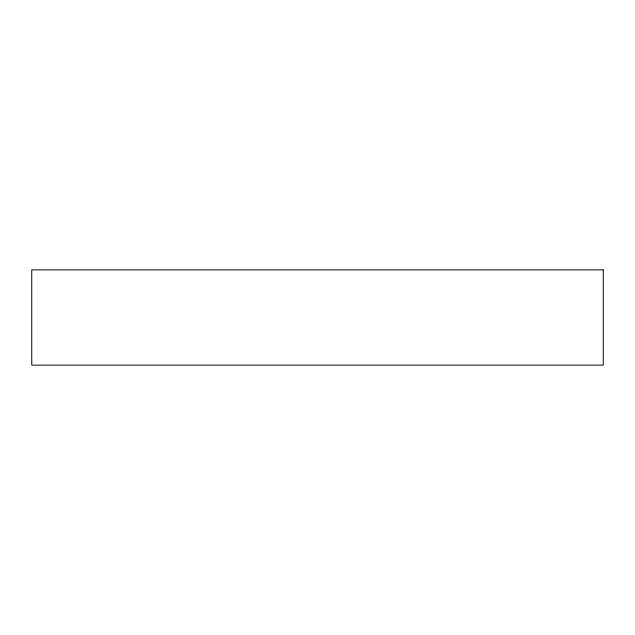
<?xml version="1.0" encoding="UTF-8"?>
<svg xmlns="http://www.w3.org/2000/svg" width="635" height="635" viewBox="0 0 635 635"><rect width="100%" height="100%" fill="white"/><g stroke="black" fill="none" stroke-linecap="round" stroke-linejoin="round"><path stroke-width="0.95" d="M603.25 269.875L31.75 269.875L31.75 365.125L603.25 365.125L603.25 269.875"/></g></svg>
